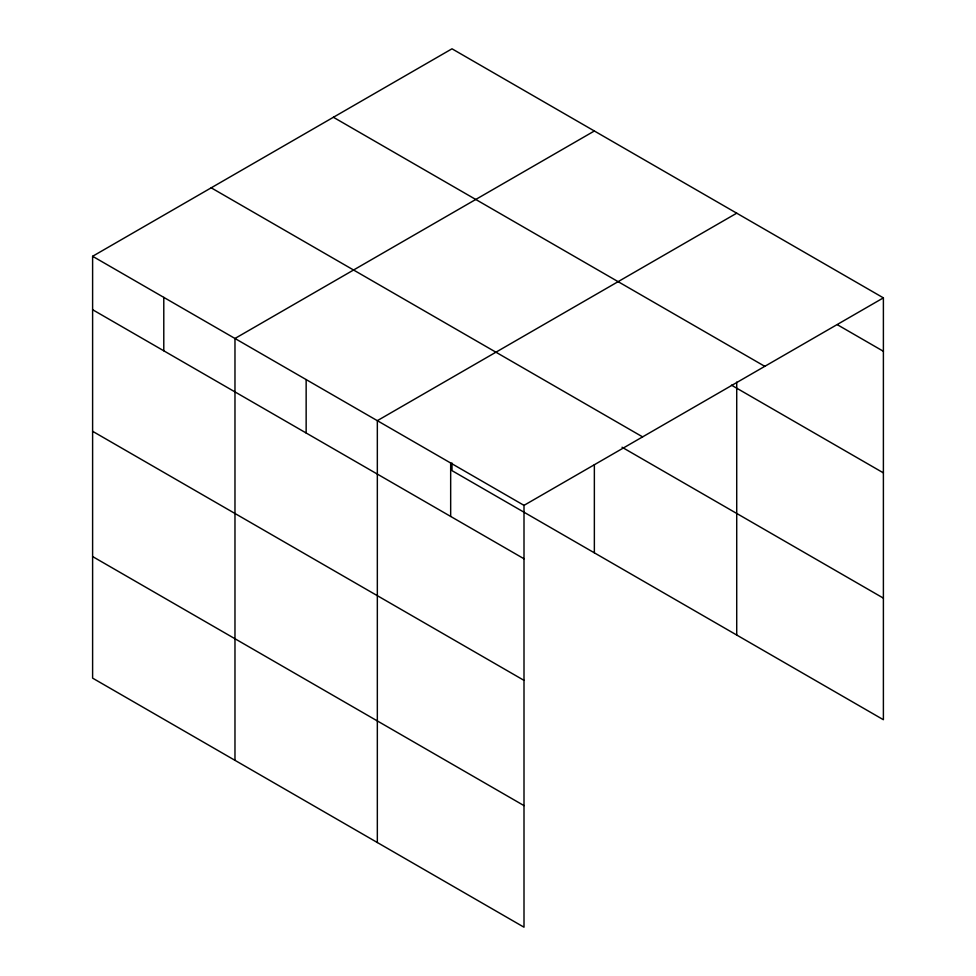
<?xml version="1.0" encoding="UTF-8"?>
<svg xmlns="http://www.w3.org/2000/svg" width="976" height="976" viewBox="0 0 976 976"><rect width="100%" height="100%" fill="white"/><g stroke="black" fill="none" stroke-linecap="round" stroke-linejoin="round"><path stroke-width="1.46" d="M92.61 256.285L524.002 505.361L524.002 927.2L92.61 678.137L92.61 256.285L451.998 48.8L883.39 297.863L883.39 719.715L451.998 470.639L451.998 463.051M594.36 130.991L234.972 338.477L234.972 760.328M736.721 213.183L377.334 420.668L377.334 842.52M524.002 505.361L883.39 297.863M837.554 324.825L883.39 351.287M333.389 117.266L764.794 366.342M731.439 385.142L883.39 472.872M211.206 187.819L642.611 436.882M622.041 447.24L883.39 598.129M92.61 309.709L524.002 558.772M92.61 431.294L524.002 680.357M92.61 556.552L524.002 805.615M736.721 382.104L736.721 635.022M594.36 464.686L594.36 552.831M450.668 463.014L450.668 516.438M306.147 379.579L306.147 433.002M163.785 297.387L163.785 350.799"/></g></svg>
